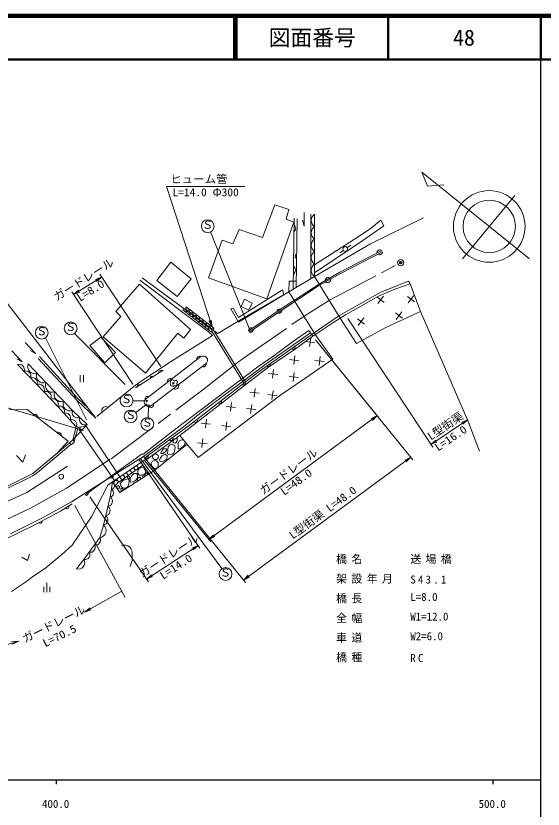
# Model space of a CAD drawing. Units: millimetres, scale not verified. Extents: x 40000 to 680000, y 20000 to 380000.
# Drawn here: x 458739 to 579500, y 198249 to 380000 of the extents above; entities that cross this region are included whole.
import ezdxf
from ezdxf.enums import TextEntityAlignment as Align

# ---------------------------------------------------------------- set-up
doc = ezdxf.new("R2010")
doc.units = ezdxf.units.MM
doc.header["$LTSCALE"] = 1000
doc.header["$PDMODE"] = 32
doc.header["$PDSIZE"] = 500
doc.linetypes.add('CHAIN', pattern=[18.5, 12, -1.5, 3.5, -1.5])
for name, color, linetype, lineweight in [('M-BGD', 7, 'Continuous', 13), ('M-BMK', 2, 'CHAIN', 13), ('M-STR-HTXT', 7, 'Continuous', 13), ('M-TTL', 2, 'Continuous', 140), ('M-TTL-BAND', 7, 'Continuous', 25), ('M-TTL-LINE', 7, 'Continuous', 50), ('M-TTL-TXT', 7, 'Continuous', 13), ('M-WORK', 1, 'Continuous', 13)]:
    doc.layers.add(name, color=color, linetype=linetype, lineweight=lineweight)
doc.layers.add('M-OTRS', color=6, linetype='Continuous')
doc.styles.add('ＭＳ ゴシック', font='')
doc.styles.get('ＭＳ ゴシック').set_extended_font_data('MS Gothic')

# ---------------------------------------------------------------- blocks, each defined once
blk = doc.blocks.new('open_arrow')
at = {"color": 0, "linetype": 'Continuous', "lineweight": -2}
blk.add_lwpolyline([(7.5, 1.25), (0, 0), (7.5, -1.25)], dxfattribs=at)

msp = doc.modelspace()

# ---------------------------------------------------------------- linework, layer by layer
at = {"layer": 'M-BGD'}
msp.add_circle((546869, 323455), 700, dxfattribs=at)
at = {"layer": 'M-BMK'}
for p, q in [((530544, 314842), (546869, 323455)), ((524739, 311198), (530544, 314842)), ((510844, 301555), (524739, 311198)), ((507662, 299101), (509460, 300486)), ((509460, 300486), (510844, 301555)), ((501526, 294296), (507662, 299101)), ((480556, 278526), (501526, 294296)), ((470331, 271801), (480556, 278526)), ((462108, 267226), (470331, 271801)), ((454569, 263694), (462108, 267226))]:
    msp.add_line(p, q, dxfattribs=at)
at = {"layer": 'M-OTRS'}
msp.add_point((546869, 323455), dxfattribs=at)
at = {"layer": 'M-STR-HTXT'}
for p, q in [((448009, 325409), (477073, 287791)), ((478380, 320168), (471973, 316128)), ((491958, 299646), (477966, 320794)), ((485550, 295606), (471559, 316753)), ((534774, 310661), (554215, 281145)), ((527379, 305807), (541937, 287818)), ((527379, 305807), (549637, 278305)), ((541466, 288401), (502915, 260040)), ((553802, 281771), (562198, 287464)), ((488314, 278081), (503387, 259457)), ((549165, 278888), (510897, 250733)), ((487479, 277550), (500891, 258065)), ((489214, 277525), (511368, 250150)), ((475685, 269776), (489097, 250291)), ((472209, 267800), (483793, 246712)), ((488672, 250909), (500466, 258683)), ((483000, 248156), (474451, 243376)), ((440861, 231217), (459385, 236748))]:
    msp.add_line(p, q, dxfattribs=at)
for points in [[(503667, 308762), (493204, 340869), (511204, 340869)], [(561097, 286415), (562198, 287464), (560816, 286829)], [(554904, 282820), (553802, 281771), (555184, 282406)], [(475718, 244390), (474451, 243376), (475978, 243924)], [(457928, 236035), (459385, 236748), (457775, 236546)]]:
    msp.add_lwpolyline(points, dxfattribs=at)
at = {"layer": 'M-TTL'}
msp.add_line((680000, 380000), (40000, 380000), dxfattribs=at)
at = {"layer": 'M-TTL', "lineweight": 13}
msp.add_lwpolyline([(474262, 284993), (428538, 298621), (401620, 298621)], dxfattribs=at)
at = {"layer": 'M-TTL-BAND'}
for p, q in [((579000, 20000), (579000, 370000)), ((40000, 205000), (579000, 205000)), ((468000, 205000), (468000, 204000)), ((568000, 205000), (568000, 204000))]:
    msp.add_line(p, q, dxfattribs=at)
at = {"layer": 'M-TTL-LINE'}
for p, q in [((508747, 380000), (508747, 370000)), ((509247, 380000), (509247, 370000)), ((543997, 380000), (543997, 370000)), ((579000, 380000), (579000, 370000)), ((40000, 370000), (680000, 370000))]:
    msp.add_line(p, q, dxfattribs=at)
at = {"layer": 'M-WORK'}
for p, q in [((576379, 324318), (551696, 344221)), ((553030, 340984), (551696, 344221)), ((556759, 341261), (553030, 340984)), ((561045, 324341), (573007, 338864)), ((515251, 329217), (518052, 336740)), ((518052, 336740), (521250, 335637)), ((521250, 335637), (520618, 333443)), ((524784, 334926), (524784, 331801)), ((526275, 334554), (526272, 319780)), ((527129, 320296), (527129, 334568)), ((522439, 332700), (516192, 315138)), ((520618, 333443), (522439, 332700)), ((522466, 333638), (522247, 317355)), ((523194, 333533), (522966, 317788)), ((524784, 331801), (524377, 333165)), ((539920, 331193), (542350, 333171)), ((539978, 327737), (552072, 333758)), ((542350, 333171), (542992, 331887)), ((508422, 327755), (509860, 331051)), ((509860, 331051), (515251, 329217)), ((536329, 328868), (539920, 331193)), ((542992, 331887), (538203, 328521)), ((503339, 330506), (512282, 308252)), ((502891, 319962), (505968, 328610)), ((505968, 328610), (508422, 327755)), ((527129, 322925), (536329, 328868)), ((538203, 328521), (527129, 321103)), ((527129, 320296), (539978, 327737)), ((534630, 326898), (535462, 327491)), ((532913, 325676), (533745, 326268)), ((532932, 321290), (542576, 326210)), ((533054, 321007), (542699, 325928)), ((494267, 323533), (490995, 319394)), ((498877, 319728), (494267, 323533)), ((487692, 320007), (505026, 307187)), ((516192, 315138), (502891, 319962)), ((521249, 316753), (527129, 320296)), ((533000, 310734), (527129, 320296)), ((528193, 318563), (532932, 321290)), ((528316, 318281), (533054, 321007)), ((487050, 318523), (481654, 312294)), ((498770, 308124), (487050, 318523)), ((502759, 307696), (487154, 319434)), ((490995, 319394), (495667, 315700)), ((495667, 315700), (498877, 319728)), ((520188, 313327), (528193, 318563)), ((520311, 313045), (528316, 318281)), ((521249, 316753), (521331, 319213)), ((521331, 319213), (522986, 319196)), ((548693, 319223), (542300, 316685)), ((545502, 317361), (549024, 318576)), ((549024, 318576), (548693, 319223)), ((549024, 318576), (551381, 312291)), ((509631, 310066), (521249, 316753)), ((519827, 317231), (509764, 310885)), ((520109, 316097), (519827, 317231)), ((527038, 307404), (521249, 316753)), ((542300, 316685), (532724, 311254)), ((541806, 315765), (545502, 317361)), ((509727, 309819), (520109, 316097)), ((510368, 313391), (511137, 315076)), ((511137, 315076), (512859, 314209)), ((534224, 311497), (541806, 315765)), ((541502, 315557), (543108, 314349)), ((541652, 314084), (542952, 315814)), ((548401, 315702), (550007, 314494)), ((548551, 314230), (549850, 315960)), ((496947, 312666), (503515, 307560)), ((497742, 313352), (504062, 308456)), ((508487, 313042), (507942, 312856)), ((507942, 312856), (509727, 309819)), ((509764, 310885), (508487, 313042)), ((512066, 312560), (510368, 313391)), ((512039, 307834), (520188, 313327)), ((512859, 314209), (512066, 312560)), ((512161, 307552), (520311, 313045)), ((482764, 311131), (478754, 306495)), ((481654, 312294), (482764, 311131)), ((532724, 311254), (527038, 307404)), ((531326, 309692), (534224, 311497)), ((537110, 309080), (538409, 310810)), ((543467, 308613), (551381, 312291)), ((545680, 311937), (547287, 310729)), ((545830, 310465), (547130, 312195)), ((551381, 312291), (562198, 287464)), ((505026, 307187), (509631, 310066)), ((526750, 306584), (531326, 309692)), ((533000, 310734), (536735, 304900)), ((536959, 310553), (538566, 309345)), ((472201, 307244), (483759, 295571)), ((488421, 298105), (495866, 307274)), ((495866, 307274), (497220, 306159)), ((497220, 306159), (498770, 308124)), ((503752, 306749), (502759, 307696)), ((503598, 307728), (510935, 295838)), ((503944, 308133), (504062, 308456)), ((511368, 296174), (503944, 308133)), ((527038, 307404), (514226, 298393)), ((516066, 300261), (526235, 307341)), ((522111, 305334), (525841, 307919)), ((525841, 307919), (526750, 306584)), ((527304, 306987), (527038, 307404)), ((536735, 304900), (543467, 308613)), ((465501, 306207), (474883, 287477)), ((478229, 306421), (475643, 304478)), ((481595, 302864), (478229, 306421)), ((478754, 306495), (488421, 298105)), ((494175, 300746), (503752, 306749)), ((526750, 306584), (522789, 303686)), ((525062, 305364), (527210, 305104)), ((526262, 306230), (526019, 304235)), ((531304, 301337), (527304, 306987)), ((460837, 305130), (463197, 302631)), ((475643, 304478), (479113, 300504)), ((522789, 303686), (516376, 299347)), ((517825, 302124), (522111, 305334)), ((457835, 303239), (460195, 300740)), ((463197, 302631), (462034, 303308)), ((464130, 301952), (472884, 292423)), ((479113, 300504), (481595, 302864)), ((488334, 292132), (501138, 301936)), ((514147, 299591), (517825, 302124)), ((522630, 302108), (522387, 300113)), ((528425, 301917), (528182, 299922)), ((460195, 300740), (459033, 301417)), ((463577, 295525), (459118, 300088)), ((461582, 300244), (471680, 289608)), ((463840, 301535), (472701, 291973)), ((487200, 296148), (494175, 300746)), ((489600, 290588), (502405, 300391)), ((500871, 288871), (516066, 300261)), ((521430, 301242), (523578, 300981)), ((524892, 296902), (531304, 301337)), ((527225, 301051), (529373, 300790)), ((486102, 294772), (492510, 298812)), ((494746, 284902), (514147, 299591)), ((514226, 298393), (498526, 286202)), ((516376, 299347), (510811, 295059)), ((516572, 298084), (518720, 297823)), ((517772, 298950), (517529, 296955)), ((522509, 298256), (522266, 296261)), ((473427, 297704), (473427, 296080)), ((474198, 297704), (474198, 296080)), ((519444, 293189), (524892, 296902)), ((521308, 297390), (523456, 297129)), ((468349, 290528), (463577, 295525)), ((477278, 288209), (485759, 295072)), ((485759, 295072), (487200, 296148)), ((510811, 295059), (496296, 283876)), ((513528, 294651), (513285, 292656)), ((500522, 278818), (519444, 293189)), ((512328, 293785), (514476, 293524)), ((516440, 293229), (518589, 292969)), ((517641, 294096), (517398, 292100)), ((472701, 291973), (477073, 287791)), ((472884, 292423), (475239, 290205)), ((485549, 291763), (488291, 291763)), ((508115, 291389), (507872, 289394)), ((512748, 290921), (512505, 288925)), ((457284, 289731), (461328, 289816)), ((461328, 289816), (470719, 282542)), ((472577, 285866), (468349, 290528)), ((471680, 289608), (475042, 286367)), ((475239, 290205), (477073, 287791)), ((486215, 289107), (488424, 290781)), ((489138, 290487), (489016, 287953)), ((506915, 290523), (509063, 290262)), ((511547, 290054), (513696, 289794)), ((497128, 285870), (500871, 288871)), ((502389, 287572), (502146, 285576)), ((562198, 287464), (564957, 280281)), ((475042, 286367), (471753, 282836)), ((471753, 282836), (472577, 285866)), ((472088, 282479), (473032, 285759)), ((473032, 285759), (472577, 285866)), ((473032, 285759), (473468, 285746)), ((473468, 285746), (473340, 285115)), ((473468, 285746), (474755, 286058)), ((474755, 286058), (482546, 274389)), ((487972, 279039), (497128, 285870)), ((498526, 286202), (488253, 278701)), ((501189, 286705), (503337, 286445)), ((505839, 286133), (507987, 285872)), ((507039, 286999), (506796, 285004)), ((473340, 285115), (473554, 284769)), ((473554, 284769), (481299, 273540)), ((487796, 279529), (494746, 284902)), ((488585, 278302), (496296, 283876)), ((496296, 283876), (500522, 278818)), ((462591, 275147), (471011, 282140)), ((463718, 275393), (471350, 281780)), ((470719, 282542), (468026, 279661)), ((490573, 275913), (497958, 281887)), ((494025, 281721), (493645, 281228)), ((494524, 281842), (494025, 281721)), ((495043, 281601), (494524, 281842)), ((494861, 282838), (494765, 282354)), ((494765, 282354), (494923, 282139)), ((494923, 282139), (495264, 282113)), ((495264, 282113), (495466, 282272)), ((495688, 283207), (495414, 283238)), ((495466, 282272), (495713, 282638)), ((495713, 282638), (495688, 283207)), ((495892, 280785), (495933, 282113)), ((495933, 282113), (496199, 282600)), ((496199, 282600), (496687, 282880)), ((496687, 282880), (497247, 282737)), ((497501, 282433), (497450, 281711)), ((500373, 282212), (502522, 281951)), ((501574, 283078), (501331, 281083)), ((492008, 280020), (491970, 279742)), ((492545, 280805), (492008, 280020)), ((492507, 279755), (493051, 280229)), ((493158, 280817), (492545, 280805)), ((493051, 280229), (493279, 280571)), ((493279, 280571), (493158, 280817)), ((493550, 280552), (493500, 279685)), ((493645, 281228), (493550, 280552)), ((494999, 279894), (495188, 281102)), ((495188, 281102), (495043, 281601)), ((496285, 280776), (495892, 280785)), ((496985, 281245), (496285, 280776)), ((497450, 281711), (496985, 281245)), ((458913, 279245), (460346, 277738)), ((460346, 277738), (460953, 279463)), ((474612, 270234), (487682, 279675)), ((480670, 274457), (487972, 279039)), ((480866, 273245), (488479, 278429)), ((486912, 278374), (489259, 275069)), ((505946, 253348), (487292, 278612)), ((487972, 279039), (490573, 275913)), ((490408, 278142), (489946, 277909)), ((490939, 278054), (490408, 278142)), ((491824, 278604), (491635, 278237)), ((491635, 278237), (491755, 277915)), ((492147, 279198), (491824, 278604)), ((491970, 279742), (492507, 279755)), ((492969, 279584), (492147, 279198)), ((492267, 277814), (492868, 278105)), ((492868, 278105), (493342, 278452)), ((493424, 279167), (492969, 279584)), ((493342, 278452), (493424, 279167)), ((493500, 279685), (493740, 279477)), ((493740, 279477), (494537, 279616)), ((494537, 279616), (494999, 279894)), ((461217, 270816), (470552, 276854)), ((482328, 273153), (487809, 277069)), ((485658, 276508), (486103, 275850)), ((486402, 277014), (486835, 276374)), ((486698, 275842), (486955, 276311)), ((486955, 276311), (487362, 276488)), ((487362, 276488), (487973, 276603)), ((487973, 276603), (488380, 276019)), ((489946, 277909), (489763, 277434)), ((489763, 277434), (489896, 276840)), ((489896, 276840), (490332, 276378)), ((490332, 276378), (490737, 276157)), ((490737, 276157), (491261, 276612)), ((491306, 277668), (490939, 278054)), ((491261, 276612), (491299, 276745)), ((491299, 276745), (491306, 277668)), ((491755, 277915), (492267, 277814)), ((455775, 271739), (462591, 275147)), ((455798, 271229), (462615, 274637)), ((462615, 274637), (463718, 275393)), ((471479, 268652), (480670, 274457)), ((482558, 270764), (490573, 275913)), ((483280, 274889), (483761, 274177)), ((484034, 275402), (484503, 274708)), ((484874, 275974), (485331, 275299)), ((485273, 274682), (484927, 273956)), ((485786, 275160), (485273, 274682)), ((486370, 275160), (485786, 275160)), ((486565, 274832), (486370, 275160)), ((486574, 274062), (486565, 274832)), ((486662, 275151), (486698, 275842)), ((486955, 274735), (486662, 275151)), ((487627, 274770), (486955, 274735)), ((488114, 274974), (487627, 274770)), ((487840, 274576), (487739, 274372)), ((487840, 274576), (488150, 274709)), ((488424, 275222), (488114, 274974)), ((488150, 274709), (488583, 275169)), ((488380, 276019), (488424, 275222)), ((488583, 275169), (488743, 275417)), ((488743, 275417), (488989, 274895)), ((479784, 272467), (480866, 273245)), ((480374, 269747), (480866, 273245)), ((480866, 273245), (482558, 270764)), ((481241, 273319), (481144, 272838)), ((481456, 273534), (481241, 273319)), ((481778, 273578), (481456, 273534)), ((481690, 272566), (482107, 273078)), ((482145, 273423), (481778, 273578)), ((481824, 273898), (482328, 273153)), ((482107, 273078), (482145, 273423)), ((482526, 274375), (483018, 273646)), ((482661, 272894), (482936, 273177)), ((482723, 272646), (482661, 272894)), ((482891, 272177), (482723, 272646)), ((482936, 273177), (483139, 273434)), ((483139, 273434), (483538, 273690)), ((483538, 273690), (483874, 273806)), ((483874, 273806), (484440, 273894)), ((484440, 273894), (484582, 273752)), ((484609, 272867), (484476, 272265)), ((484582, 273752), (484697, 273363)), ((484697, 273363), (484609, 272867)), ((484927, 273956), (484892, 273443)), ((484892, 273443), (484963, 273150)), ((484963, 273150), (485698, 273248)), ((485698, 273248), (486122, 273540)), ((486122, 273540), (486574, 274062)), ((486633, 273579), (486639, 274091)), ((486931, 273573), (486633, 273579)), ((486639, 274091), (486999, 274344)), ((486999, 274344), (487259, 274325)), ((487259, 274325), (487211, 273754)), ((487739, 274372), (488041, 274286)), ((456376, 268578), (461217, 270816)), ((476108, 265371), (479784, 272467)), ((481323, 272575), (481690, 272566)), ((483290, 271778), (482891, 272177)), ((483927, 271787), (483290, 271778)), ((484343, 272035), (483927, 271787)), ((484476, 272265), (484343, 272035)), ((478795, 263344), (480374, 269747)), ((465027, 265090), (471479, 268652)), ((468923, 266540), (471595, 268171)), ((463093, 263365), (468923, 266540)), ((471646, 258727), (476108, 265371)), ((457534, 261357), (465027, 265090)), ((456188, 260016), (463093, 263365)), ((477962, 260464), (478795, 263344)), ((474336, 255450), (477962, 260464)), ((469242, 256565), (471646, 258727)), ((461438, 255196), (461876, 256678)), ((465598, 253504), (469242, 256565)), ((485372, 256584), (485337, 255196)), ((460078, 255973), (461438, 255196)), ((472603, 253291), (474336, 255450)), ((485337, 255196), (484921, 253808)), ((462537, 251488), (465598, 253504)), ((460910, 250274), (462537, 251488)), ((457752, 248088), (460910, 250274)), ((465112, 247967), (465112, 249183)), ((465841, 247984), (465841, 250074)), ((466555, 247967), (466555, 249183))]:
    msp.add_line(p, q, dxfattribs=at)
msp.add_lwpolyline([(471011, 282140), (471753, 282836), (472175, 282386), (471434, 281690)], close=True, dxfattribs=at)
for centre, radius in [((567153, 331757), 8200), ((567153, 331757), 6000), ((502689, 331817), 1464), ((534188, 326583), 543), ((471302, 308399), 1464), ((464671, 307413), 1464), ((494786, 295809), 190), ((484089, 291872), 1464), ((488567, 290933), 190), ((488696, 291765), 190), ((489131, 290694), 190), ((485041, 288233), 1464), ((488850, 286498), 1464), ((490719, 278991), 660), ((469122, 274428), 543), ((484571, 274243), 281), ((482187, 272030), 334), ((482984, 271518), 238), ((506759, 252130), 1464)]:
    msp.add_circle(centre, radius, dxfattribs=at)
for centre, radius, start, end in [((528086, 333141), 1718, 123.85503, 236.14497), ((521956, 331340), 868, 302.73662, 55.72165), ((528086, 330287), 1718, 123.85503, 236.14497), ((528086, 327432), 1718, 123.85503, 236.14497), ((523309, 324925), 603, 112.61951, 245.72362), ((528086, 324578), 1718, 123.85503, 236.14497), ((542122, 325695), 687, 48.59398, 185.46297), ((542053, 325917), 646, 233.11131, 0.94564), ((521429, 321754), 1320, 310.88275, 47.57552), ((528086, 321724), 1718, 123.85503, 236.14497), ((530302, 319322), 740, 62.11028, 177.71244), ((530059, 319738), 832, 238.10887, 1.71386), ((497312, 312382), 462, 322.13999, 142.13999), ((498137, 313046), 500, 142.24187, 322.24187), ((498927, 312434), 500, 142.24187, 322.24187), ((519144, 312166), 653, 69.48709, 178.47763), ((498042, 311815), 462, 322.13999, 142.13999), ((498772, 311247), 462, 322.13999, 142.13999), ((499501, 310680), 462, 322.13999, 142.13999), ((499717, 311822), 500, 142.24187, 322.24187), ((500507, 311210), 500, 142.24187, 322.24187), ((501297, 310598), 500, 142.24187, 322.24187), ((518986, 312523), 652, 242.21005, 5.75466), ((500231, 310113), 462, 322.13999, 142.13999), ((500961, 309545), 462, 322.13999, 142.13999), ((501691, 308978), 462, 322.13999, 142.13999), ((502087, 309986), 500, 142.24187, 322.24187), ((502877, 309374), 500, 142.24187, 322.24187), ((503667, 308762), 500, 142.24187, 322.24187), ((502421, 308411), 462, 322.13999, 142.13999), ((503151, 307843), 462, 322.13999, 142.13999), ((512717, 307847), 678, 66.83893, 181.12579), ((512463, 308196), 712, 244.90284, 3.06188), ((522239, 304152), 498, 226.81304, 23.42413), ((500830, 301356), 657, 62.06822, 192.81307), ((501638, 301054), 1014, 319.16744, 119.54146), ((459544, 299018), 1152, 336.95879, 111.71906), ((463035, 299601), 1589, 156.13386, 290.89413), ((501692, 300191), 615, 243.97969, 10.8944), ((516557, 300061), 421, 218.3656, 31.87157), ((461031, 297497), 1152, 336.95879, 111.71906), ((465054, 297474), 1589, 156.13386, 290.89413), ((492067, 298137), 658, 62.87246, 181.5954), ((462517, 295976), 1152, 336.95879, 111.71906), ((489983, 296927), 482, 63.03901, 181.42885), ((494177, 296164), 746, 65.5455, 189.33578), ((494587, 296223), 399, 23.32332, 207.36903), ((495345, 296079), 427, 313.05387, 142.97171), ((464025, 294361), 1248, 336.29711, 111.05738), ((467074, 295347), 1589, 156.13386, 290.89413), ((486994, 295111), 432, 58.14255, 186.32531), ((494642, 295670), 551, 137.87746, 318.63698), ((495233, 295263), 802, 238.48599, 16.38809), ((495312, 295579), 375, 226.69619, 30.16628), ((510935, 295827), 409, 216.64694, 39.01179), ((465616, 292695), 1248, 336.29711, 111.05738), ((469094, 293220), 1589, 156.13386, 290.89413), ((488901, 292220), 584, 65.53991, 190.80604), ((467206, 291029), 1248, 336.29711, 111.05738), ((471113, 291092), 1589, 156.13386, 290.89413), ((489138, 291501), 1014, 139.91067, 300.29469), ((489720, 290816), 536, 216.43525, 25.72969), ((505376, 291618), 490, 226.79148, 28.86725), ((468730, 289457), 1136, 334.82955, 109.58982), ((470139, 287903), 1136, 334.82955, 109.58982), ((472858, 289148), 1265, 158.67054, 293.43081), ((479327, 289605), 884, 52.35269, 205.60509), ((463093, 287993), 692, 353.62222, 110.85221), ((471549, 286349), 1136, 334.82955, 109.58982), ((474539, 287528), 1265, 158.67054, 293.43081), ((499923, 287267), 415, 215.75133, 39.9074), ((468301, 283767), 886, 357.50706, 106.96737), ((494278, 283177), 484, 223.53613, 28.7347), ((488548, 279104), 500, 233.74369, 18.52715), ((480612, 274521), 434, 223.56473, 20.82395), ((480132, 270673), 957, 284.60956, 59.36983), ((480379, 272422), 957, 284.60956, 9.20535), ((474886, 270599), 457, 233.04994, 18.63568), ((479666, 268789), 1191, 278.76644, 53.52671), ((470413, 267516), 488, 218.05856, 24.74036), ((479140, 266655), 1191, 278.76644, 53.52671), ((478613, 264521), 1191, 278.76644, 53.52671), ((464313, 264160), 427, 224.06171, 13.0875), ((477778, 262078), 1624, 276.49229, 51.25256), ((477009, 259880), 1117, 256.74604, 31.50631), ((475801, 258209), 1117, 256.74604, 31.50631), ((483632, 256964), 1781, 347.67033, 112.15325), ((474592, 256537), 1117, 256.74604, 31.50631), ((473020, 254731), 1499, 253.87192, 28.63219)]:
    msp.add_arc(centre, radius, start, end, dxfattribs=at)

# ---------------------------------------------------------------- block references
at = {"layer": 'M-STR-HTXT', "xscale": 200, "yscale": 200}
for p, rotation in [((478380, 320168), 212.2), ((471973, 316128), 32.2), ((503667, 308762), 108.1), ((541466, 288401), 216.3), ((549165, 278888), 216.3), ((502915, 260040), 36.3), ((500466, 258683), 213.4), ((488672, 250909), 33.4), ((510897, 250733), 36.3)]:
    msp.add_blockref('open_arrow', p, dxfattribs=dict(at, rotation=rotation))
at = {"layer": 'M-TTL', "lineweight": 13, "xscale": 133, "yscale": 133, "rotation": 163.4}
msp.add_blockref('open_arrow', (474262, 284993), dxfattribs=at)

# ---------------------------------------------------------------- texts
at = {"layer": 'M-STR-HTXT', "style": 'ＭＳ ゴシック', "width": 1.05}
for s, p in [('ヒューム管', (500654, 341119)), ('L=14.0 Φ300', (502204, 338119))]:
    msp.add_text(s, height=1833, dxfattribs=at).set_placement(p, align=Align.BOTTOM_CENTER)
at = {"layer": 'M-STR-HTXT', "style": 'ＭＳ ゴシック'}
for s, rotation, width, p in [('ガードレール', 32.234, 1.05, (475043, 318359)), ('L=8.0', 32.234, 1.1, (476643, 315822)), ('L型街渠', 34.045, 1.05, (557915, 284799)), ('L=16.0', 34.045, 1.1, (559160, 282020)), ('ガードレール', 36.342, 1.05, (522042, 274422)), ('L=48.0', 36.342, 1.1, (523820, 272006)), ('L型街渠 L=48.0', 36.342, 1.05, (529883, 265012)), ('ガードレール', 33.39, 1.05, (494562, 255091)), ('L=14.0', 33.39, 1.1, (496213, 252586))]:
    msp.add_text(s, height=1833, rotation=rotation, dxfattribs=dict(at, width=width)).set_placement(p, align=Align.BOTTOM_CENTER)
for s, p in [('L=8.0', (549083, 245407)), ('W1=12.0', (549083, 240907)), ('W2=6.0', (549083, 236407))]:
    msp.add_text(s, height=1833, dxfattribs=at).set_placement(p, align=Align.BOTTOM_LEFT)
for s, width, p in [('ガードレール', 1.05, (461016, 235825)), ('L=70.5', 1.1, (465712, 234820))]:
    msp.add_text(s, height=1833, rotation=26.578, dxfattribs=dict(at, width=width)).set_placement(p, align=Align.BOTTOM_LEFT)
at = {"layer": 'M-STR-HTXT', "char_height": 1833, "attachment_point": 7, "style": 'ＭＳ ゴシック'}
for s, insert in [('\\T1.4;橋名', (532083, 254407)), ('\\T1.4;送場橋', (549083, 254407)), ('\\T1.4;架設年月', (532083, 249907)), ('\\T1.4;S43.1', (549083, 249907)), ('\\T1.4;橋長', (532083, 245407)), ('\\T1.4;全幅', (532083, 240907)), ('\\T1.4;車道', (532083, 236407)), ('\\T1.4;橋種', (532083, 231907)), ('\\T1.4;RC', (549083, 231907))]:
    msp.add_mtext(s, dxfattribs=dict(at, insert=insert))
at = {"layer": 'M-TTL-BAND', "style": 'ＭＳ ゴシック'}
for s, p in [('400.0', (467844, 199445)), ('500.0', (567844, 199445))]:
    msp.add_text(s, height=1833, dxfattribs=at).set_placement(p, align=Align.MIDDLE_CENTER)
at = {"layer": 'M-TTL-TXT', "style": 'ＭＳ ゴシック'}
for s, p in [('図面番号', (526622, 375000)), ('48', (561372, 375000))]:
    msp.add_text(s, height=3666, dxfattribs=at).set_placement(p, align=Align.MIDDLE_CENTER)
at = {"layer": 'M-WORK', "style": 'ＭＳ ゴシック'}
for p in [(501421, 330662), (470035, 307244), (463403, 306258), (482822, 290716), (483774, 287077), (487583, 285343), (505492, 250975)]:
    msp.add_text('Ｓ', height=1833, dxfattribs=at).set_placement(p, align=Align.BOTTOM_LEFT)

doc.saveas('drawing.dxf')
